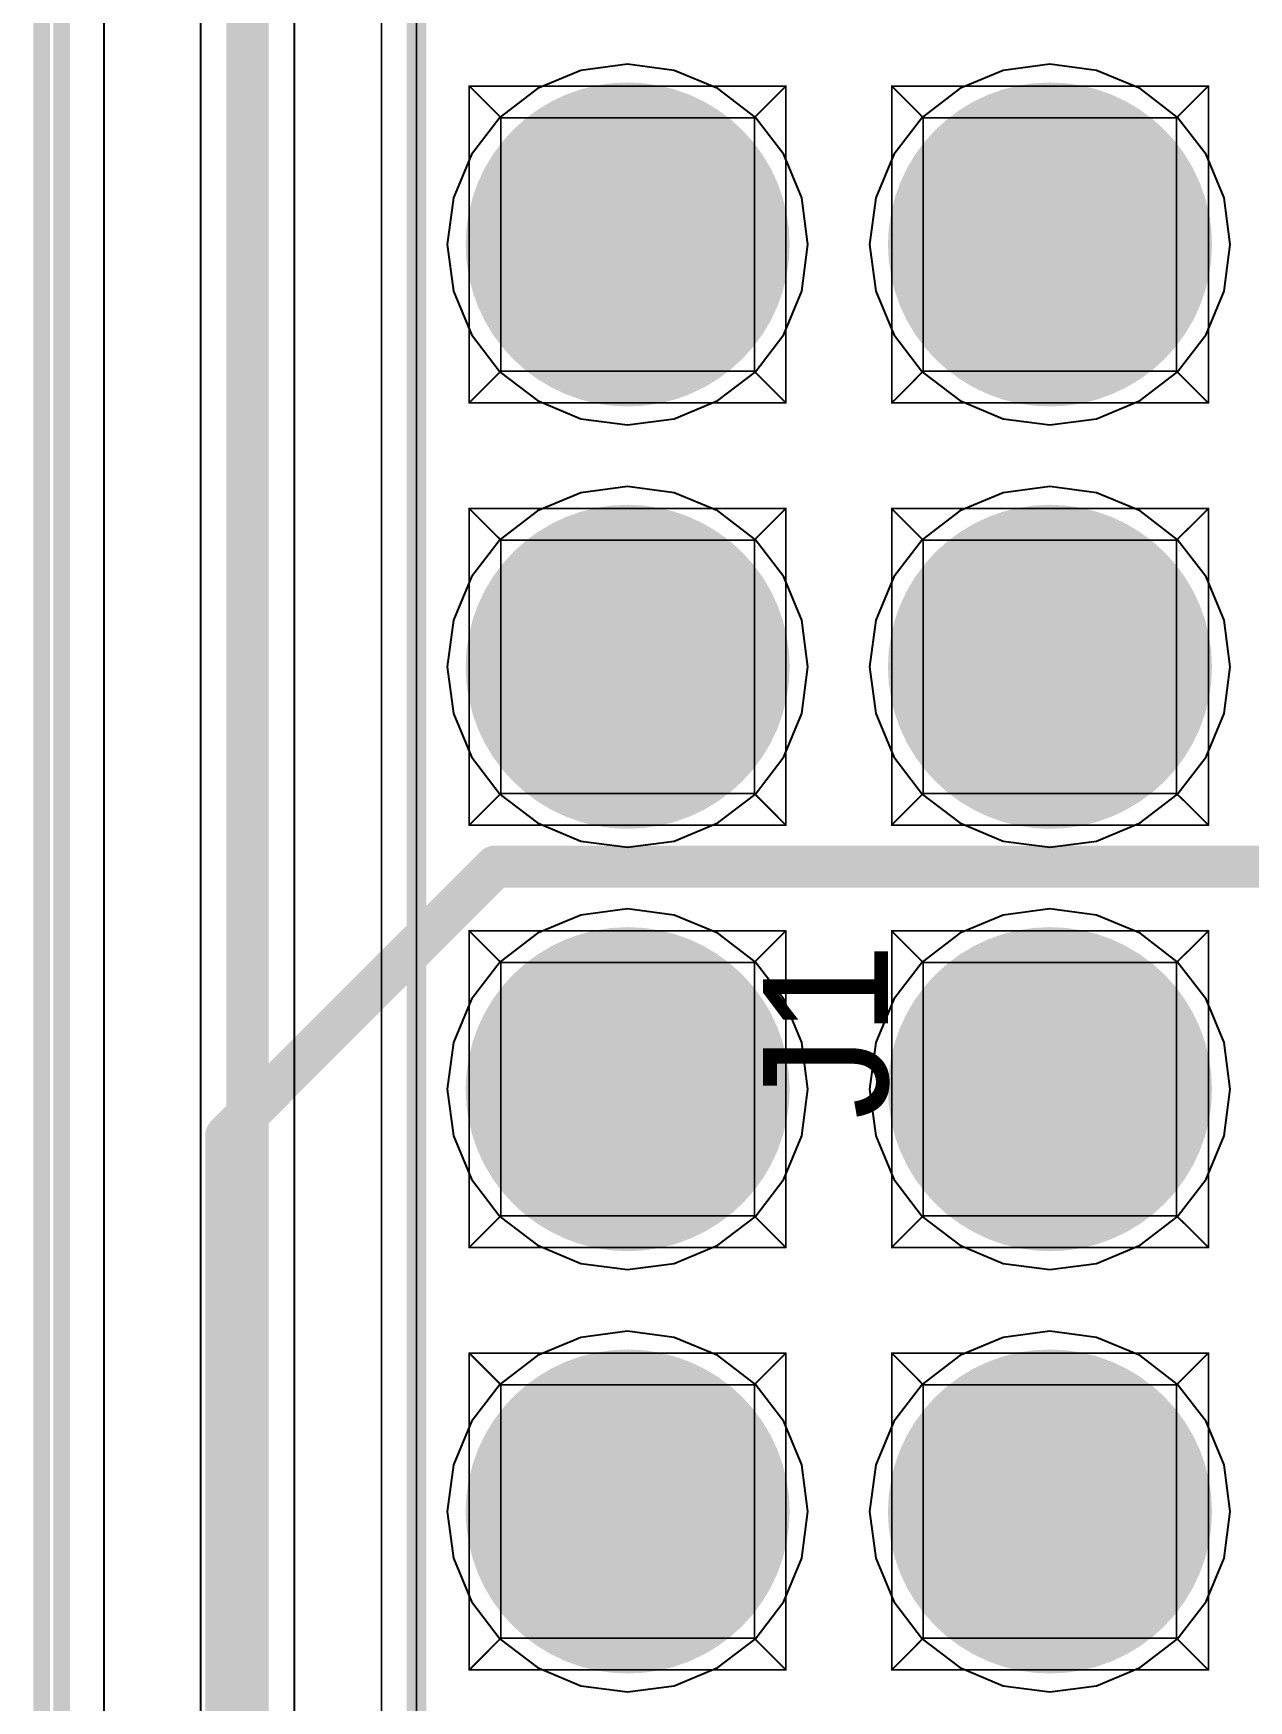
# Model space of a CAD drawing. Header units: millimetres. Extents: x 307 to 423, y 231 to 400.
# Drawn here: x 338.73 to 346.04, y 290.57 to 300.6 of the extents above; entities that cross this region are included whole.
import ezdxf

# ---------------------------------------------------------------- set-up
doc = ezdxf.new("R2010")
doc.units = ezdxf.units.MM
for name, color, linetype in [('BottomLayer', 5, 'Continuous'), ('BottomSolder', 6, 'Continuous'), ('Mechanical1', 6, 'Continuous'), ('Mechanical14', 56, 'Continuous'), ('Mechanical16', 56, 'Continuous'), ('MidLayer1', 16, 'Continuous'), ('MidLayer2', 76, 'Continuous'), ('MultiLayer', 9, 'Continuous'), ('PadHoleLayer', 156, 'Continuous'), ('TopLayer', 1, 'Continuous'), ('TopOverlay', 2, 'Continuous'), ('TopSolder', 216, 'Continuous')]:
    doc.layers.add(name, color=color, linetype=linetype)

# ---------------------------------------------------------------- blocks, each defined once
blk = doc.blocks.new('CON_SAMTEC_TSW_135_07_X_D_468')
at = {"layer": 'BottomLayer', "const_width": 0.925}
for points in [[(-10.622, 1.27, 1), (-9.698, 1.27, 1)], [(-8.082, 1.27, 1), (-7.158, 1.27, 1)], [(-5.542, 1.27, 1), (-4.618, 1.27, 1)], [(-3.002, 1.27, 1), (-2.078, 1.27, 1)], [(-10.622, -1.27, 1), (-9.698, -1.27, 1)], [(-8.082, -1.27, 1), (-7.158, -1.27, 1)], [(-5.542, -1.27, 1), (-4.618, -1.27, 1)], [(-3.002, -1.27, 1), (-2.078, -1.27, 1)]]:
    blk.add_lwpolyline(points, format="xyb", close=True, dxfattribs=at)
at = {"layer": 'BottomSolder', "const_width": 0.975}
for points in [[(-10.647, 1.27, 1), (-9.673, 1.27, 1)], [(-8.107, 1.27, 1), (-7.133, 1.27, 1)], [(-5.567, 1.27, 1), (-4.593, 1.27, 1)], [(-3.027, 1.27, 1), (-2.053, 1.27, 1)], [(-10.647, -1.27, 1), (-9.673, -1.27, 1)], [(-8.107, -1.27, 1), (-7.133, -1.27, 1)], [(-5.567, -1.27, 1), (-4.593, -1.27, 1)], [(-3.027, -1.27, 1), (-2.053, -1.27, 1)]]:
    blk.add_lwpolyline(points, format="xyb", close=True, dxfattribs=at)
at = {"layer": 'Mechanical14', "const_width": 0.01}
for points in [[(-11.113, 0.318), (-11.113, 2.223)], [(-10.922, 2.032), (-11.113, 2.223)], [(-9.207, 2.223), (-11.113, 2.223)], [(-9.398, 2.032), (-9.207, 2.223)], [(-9.207, 0.318), (-9.207, 2.223)], [(-8.572, 0.318), (-8.572, 2.223)], [(-8.382, 2.032), (-8.572, 2.223)], [(-6.668, 2.223), (-8.572, 2.223)], [(-6.858, 2.032), (-6.668, 2.223)], [(-6.668, 0.318), (-6.668, 2.223)], [(-6.032, 0.318), (-6.032, 2.223)], [(-4.128, 2.223), (-6.032, 2.223)], [(-5.842, 2.032), (-6.032, 2.223)], [(-4.318, 2.032), (-4.128, 2.223)], [(-4.128, 0.318), (-4.128, 2.223)], [(-3.493, 0.318), (-3.493, 2.223)], [(-3.302, 2.032), (-3.493, 2.223)], [(-1.587, 2.223), (-3.493, 2.223)], [(-1.778, 2.032), (-1.587, 2.223)], [(-1.587, 0.318), (-1.587, 2.223)], [(-9.398, 2.032), (-10.922, 2.032)], [(-10.922, 0.508), (-10.922, 2.032)], [(-9.398, 0.508), (-9.398, 2.032)], [(-8.382, 0.508), (-8.382, 2.032)], [(-6.858, 2.032), (-8.382, 2.032)], [(-6.858, 0.508), (-6.858, 2.032)], [(-4.318, 2.032), (-5.842, 2.032)], [(-5.842, 0.508), (-5.842, 2.032)], [(-4.318, 0.508), (-4.318, 2.032)], [(-3.302, 0.508), (-3.302, 2.032)], [(-1.778, 2.032), (-3.302, 2.032)], [(-1.778, 0.508), (-1.778, 2.032)], [(-11.113, 0.318), (-10.922, 0.508)], [(-9.398, 0.508), (-10.922, 0.508)], [(-9.207, 0.318), (-9.398, 0.508)], [(-8.572, 0.318), (-8.382, 0.508)], [(-6.858, 0.508), (-8.382, 0.508)], [(-6.668, 0.318), (-6.858, 0.508)], [(-6.032, 0.318), (-5.842, 0.508)], [(-4.318, 0.508), (-5.842, 0.508)], [(-4.128, 0.318), (-4.318, 0.508)], [(-3.493, 0.318), (-3.302, 0.508)], [(-1.778, 0.508), (-3.302, 0.508)], [(-1.587, 0.318), (-1.778, 0.508)], [(-9.207, 0.318), (-11.113, 0.318)], [(-6.668, 0.318), (-8.572, 0.318)], [(-4.128, 0.318), (-6.032, 0.318)], [(-1.587, 0.318), (-3.493, 0.318)], [(-11.113, -2.223), (-11.113, -0.318)], [(-10.922, -0.508), (-11.113, -0.318)], [(-9.207, -0.318), (-11.113, -0.318)], [(-9.398, -0.508), (-9.207, -0.318)], [(-9.207, -2.223), (-9.207, -0.318)], [(-8.572, -2.223), (-8.572, -0.318)], [(-8.382, -0.508), (-8.572, -0.318)], [(-6.668, -0.318), (-8.572, -0.318)], [(-6.858, -0.508), (-6.668, -0.318)], [(-6.668, -2.223), (-6.668, -0.318)], [(-6.032, -2.223), (-6.032, -0.318)], [(-5.842, -0.508), (-6.032, -0.318)], [(-4.128, -0.318), (-6.032, -0.318)], [(-4.318, -0.508), (-4.128, -0.318)], [(-4.128, -2.223), (-4.128, -0.318)], [(-3.493, -2.223), (-3.493, -0.318)], [(-3.302, -0.508), (-3.493, -0.318)], [(-1.587, -0.318), (-3.493, -0.318)], [(-1.778, -0.508), (-1.587, -0.318)], [(-1.587, -2.223), (-1.587, -0.318)], [(-10.922, -2.032), (-10.922, -0.508)], [(-9.398, -0.508), (-10.922, -0.508)], [(-9.398, -2.032), (-9.398, -0.508)], [(-8.382, -2.032), (-8.382, -0.508)], [(-6.858, -0.508), (-8.382, -0.508)], [(-6.858, -2.032), (-6.858, -0.508)], [(-4.318, -0.508), (-5.842, -0.508)], [(-5.842, -2.032), (-5.842, -0.508)], [(-4.318, -2.032), (-4.318, -0.508)], [(-3.302, -2.032), (-3.302, -0.508)], [(-1.778, -0.508), (-3.302, -0.508)], [(-1.778, -2.032), (-1.778, -0.508)], [(-11.113, -2.223), (-10.922, -2.032)], [(-9.398, -2.032), (-10.922, -2.032)], [(-9.207, -2.223), (-9.398, -2.032)], [(-8.572, -2.223), (-8.382, -2.032)], [(-6.858, -2.032), (-8.382, -2.032)], [(-6.668, -2.223), (-6.858, -2.032)], [(-6.032, -2.223), (-5.842, -2.032)], [(-4.318, -2.032), (-5.842, -2.032)], [(-4.128, -2.223), (-4.318, -2.032)], [(-3.493, -2.223), (-3.302, -2.032)], [(-1.778, -2.032), (-3.302, -2.032)], [(-1.587, -2.223), (-1.778, -2.032)], [(-9.207, -2.223), (-11.113, -2.223)], [(-6.668, -2.223), (-8.572, -2.223)], [(-4.128, -2.223), (-6.032, -2.223)], [(-1.587, -2.223), (-3.493, -2.223)], [(44.45, -2.54), (-44.45, -2.54)]]:
    blk.add_lwpolyline(points, dxfattribs=at)
at = {"layer": 'Mechanical14', "const_width": 0.005}
for points in [[(-11.115, 2.223, 1), (-11.11, 2.223, 1)], [(-11.115, 2.223, 1), (-11.11, 2.223, 1)], [(-11.115, 2.223, 1), (-11.11, 2.223, 1)], [(-9.21, 2.223, 1), (-9.205, 2.223, 1)], [(-9.21, 2.223, 1), (-9.205, 2.223, 1)], [(-9.21, 2.223, 1), (-9.205, 2.223, 1)], [(-8.575, 2.223, 1), (-8.57, 2.223, 1)], [(-8.575, 2.223, 1), (-8.57, 2.223, 1)], [(-8.575, 2.223, 1), (-8.57, 2.223, 1)], [(-6.67, 2.223, 1), (-6.665, 2.223, 1)], [(-6.67, 2.223, 1), (-6.665, 2.223, 1)], [(-6.67, 2.223, 1), (-6.665, 2.223, 1)], [(-6.035, 2.223, 1), (-6.03, 2.223, 1)], [(-6.035, 2.223, 1), (-6.03, 2.223, 1)], [(-6.035, 2.223, 1), (-6.03, 2.223, 1)], [(-4.13, 2.223, 1), (-4.125, 2.223, 1)], [(-4.13, 2.223, 1), (-4.125, 2.223, 1)], [(-4.13, 2.223, 1), (-4.125, 2.223, 1)], [(-3.495, 2.223, 1), (-3.49, 2.223, 1)], [(-3.495, 2.223, 1), (-3.49, 2.223, 1)], [(-3.495, 2.223, 1), (-3.49, 2.223, 1)], [(-1.59, 2.223, 1), (-1.585, 2.223, 1)], [(-1.59, 2.223, 1), (-1.585, 2.223, 1)], [(-1.59, 2.223, 1), (-1.585, 2.223, 1)], [(-10.924, 2.032, 1), (-10.92, 2.032, 1)], [(-10.924, 2.032, 1), (-10.92, 2.032, 1)], [(-10.924, 2.032, 1), (-10.92, 2.032, 1)], [(-9.4, 2.032, 1), (-9.396, 2.032, 1)], [(-9.4, 2.032, 1), (-9.396, 2.032, 1)], [(-9.4, 2.032, 1), (-9.396, 2.032, 1)], [(-8.384, 2.032, 1), (-8.38, 2.032, 1)], [(-8.384, 2.032, 1), (-8.38, 2.032, 1)], [(-8.384, 2.032, 1), (-8.38, 2.032, 1)], [(-6.86, 2.032, 1), (-6.856, 2.032, 1)], [(-6.86, 2.032, 1), (-6.856, 2.032, 1)], [(-6.86, 2.032, 1), (-6.856, 2.032, 1)], [(-5.844, 2.032, 1), (-5.84, 2.032, 1)], [(-5.844, 2.032, 1), (-5.84, 2.032, 1)], [(-5.844, 2.032, 1), (-5.84, 2.032, 1)], [(-4.32, 2.032, 1), (-4.316, 2.032, 1)], [(-4.32, 2.032, 1), (-4.316, 2.032, 1)], [(-4.32, 2.032, 1), (-4.316, 2.032, 1)], [(-3.304, 2.032, 1), (-3.3, 2.032, 1)], [(-3.304, 2.032, 1), (-3.3, 2.032, 1)], [(-3.304, 2.032, 1), (-3.3, 2.032, 1)], [(-1.78, 2.032, 1), (-1.776, 2.032, 1)], [(-1.78, 2.032, 1), (-1.776, 2.032, 1)], [(-1.78, 2.032, 1), (-1.776, 2.032, 1)], [(-10.924, 0.508, 1), (-10.92, 0.508, 1)], [(-10.924, 0.508, 1), (-10.92, 0.508, 1)], [(-10.924, 0.508, 1), (-10.92, 0.508, 1)], [(-9.4, 0.508, 1), (-9.396, 0.508, 1)], [(-9.4, 0.508, 1), (-9.396, 0.508, 1)], [(-9.4, 0.508, 1), (-9.396, 0.508, 1)], [(-8.384, 0.508, 1), (-8.38, 0.508, 1)], [(-8.384, 0.508, 1), (-8.38, 0.508, 1)], [(-8.384, 0.508, 1), (-8.38, 0.508, 1)], [(-6.86, 0.508, 1), (-6.856, 0.508, 1)], [(-6.86, 0.508, 1), (-6.856, 0.508, 1)], [(-6.86, 0.508, 1), (-6.856, 0.508, 1)], [(-5.844, 0.508, 1), (-5.84, 0.508, 1)], [(-5.844, 0.508, 1), (-5.84, 0.508, 1)], [(-5.844, 0.508, 1), (-5.84, 0.508, 1)], [(-4.32, 0.508, 1), (-4.316, 0.508, 1)], [(-4.32, 0.508, 1), (-4.316, 0.508, 1)], [(-4.32, 0.508, 1), (-4.316, 0.508, 1)], [(-3.304, 0.508, 1), (-3.3, 0.508, 1)], [(-3.304, 0.508, 1), (-3.3, 0.508, 1)], [(-3.304, 0.508, 1), (-3.3, 0.508, 1)], [(-1.78, 0.508, 1), (-1.776, 0.508, 1)], [(-1.78, 0.508, 1), (-1.776, 0.508, 1)], [(-1.78, 0.508, 1), (-1.776, 0.508, 1)], [(-11.115, 0.318, 1), (-11.11, 0.318, 1)], [(-11.115, 0.318, 1), (-11.11, 0.318, 1)], [(-11.115, 0.318, 1), (-11.11, 0.318, 1)], [(-9.21, 0.318, 1), (-9.205, 0.318, 1)], [(-9.21, 0.318, 1), (-9.205, 0.318, 1)], [(-9.21, 0.318, 1), (-9.205, 0.318, 1)], [(-8.575, 0.318, 1), (-8.57, 0.318, 1)], [(-8.575, 0.318, 1), (-8.57, 0.318, 1)], [(-8.575, 0.318, 1), (-8.57, 0.318, 1)], [(-6.67, 0.318, 1), (-6.665, 0.318, 1)], [(-6.67, 0.318, 1), (-6.665, 0.318, 1)], [(-6.67, 0.318, 1), (-6.665, 0.318, 1)], [(-6.035, 0.318, 1), (-6.03, 0.318, 1)], [(-6.035, 0.318, 1), (-6.03, 0.318, 1)], [(-6.035, 0.318, 1), (-6.03, 0.318, 1)], [(-4.13, 0.318, 1), (-4.125, 0.318, 1)], [(-4.13, 0.318, 1), (-4.125, 0.318, 1)], [(-4.13, 0.318, 1), (-4.125, 0.318, 1)], [(-3.495, 0.318, 1), (-3.49, 0.318, 1)], [(-3.495, 0.318, 1), (-3.49, 0.318, 1)], [(-3.495, 0.318, 1), (-3.49, 0.318, 1)], [(-1.59, 0.318, 1), (-1.585, 0.318, 1)], [(-1.59, 0.318, 1), (-1.585, 0.318, 1)], [(-1.59, 0.318, 1), (-1.585, 0.318, 1)], [(-11.115, -0.318, 1), (-11.11, -0.318, 1)], [(-11.115, -0.318, 1), (-11.11, -0.318, 1)], [(-11.115, -0.318, 1), (-11.11, -0.318, 1)], [(-9.21, -0.318, 1), (-9.205, -0.318, 1)], [(-9.21, -0.318, 1), (-9.205, -0.318, 1)], [(-9.21, -0.318, 1), (-9.205, -0.318, 1)], [(-8.575, -0.318, 1), (-8.57, -0.318, 1)], [(-8.575, -0.318, 1), (-8.57, -0.318, 1)], [(-8.575, -0.318, 1), (-8.57, -0.318, 1)], [(-6.67, -0.318, 1), (-6.665, -0.318, 1)], [(-6.67, -0.318, 1), (-6.665, -0.318, 1)], [(-6.67, -0.318, 1), (-6.665, -0.318, 1)], [(-6.035, -0.318, 1), (-6.03, -0.318, 1)], [(-6.035, -0.318, 1), (-6.03, -0.318, 1)], [(-6.035, -0.318, 1), (-6.03, -0.318, 1)], [(-4.13, -0.318, 1), (-4.125, -0.318, 1)], [(-4.13, -0.318, 1), (-4.125, -0.318, 1)], [(-4.13, -0.318, 1), (-4.125, -0.318, 1)], [(-3.495, -0.318, 1), (-3.49, -0.318, 1)], [(-3.495, -0.318, 1), (-3.49, -0.318, 1)], [(-3.495, -0.318, 1), (-3.49, -0.318, 1)], [(-1.59, -0.318, 1), (-1.585, -0.318, 1)], [(-1.59, -0.318, 1), (-1.585, -0.318, 1)], [(-1.59, -0.318, 1), (-1.585, -0.318, 1)], [(-10.924, -0.508, 1), (-10.92, -0.508, 1)], [(-10.924, -0.508, 1), (-10.92, -0.508, 1)], [(-10.924, -0.508, 1), (-10.92, -0.508, 1)], [(-9.4, -0.508, 1), (-9.396, -0.508, 1)], [(-9.4, -0.508, 1), (-9.396, -0.508, 1)], [(-9.4, -0.508, 1), (-9.396, -0.508, 1)], [(-8.384, -0.508, 1), (-8.38, -0.508, 1)], [(-8.384, -0.508, 1), (-8.38, -0.508, 1)], [(-8.384, -0.508, 1), (-8.38, -0.508, 1)], [(-6.86, -0.508, 1), (-6.856, -0.508, 1)], [(-6.86, -0.508, 1), (-6.856, -0.508, 1)], [(-6.86, -0.508, 1), (-6.856, -0.508, 1)], [(-5.844, -0.508, 1), (-5.84, -0.508, 1)], [(-5.844, -0.508, 1), (-5.84, -0.508, 1)], [(-5.844, -0.508, 1), (-5.84, -0.508, 1)], [(-4.32, -0.508, 1), (-4.316, -0.508, 1)], [(-4.32, -0.508, 1), (-4.316, -0.508, 1)], [(-4.32, -0.508, 1), (-4.316, -0.508, 1)], [(-3.304, -0.508, 1), (-3.3, -0.508, 1)], [(-3.304, -0.508, 1), (-3.3, -0.508, 1)], [(-3.304, -0.508, 1), (-3.3, -0.508, 1)], [(-1.78, -0.508, 1), (-1.776, -0.508, 1)], [(-1.78, -0.508, 1), (-1.776, -0.508, 1)], [(-1.78, -0.508, 1), (-1.776, -0.508, 1)], [(-10.924, -2.032, 1), (-10.92, -2.032, 1)], [(-10.924, -2.032, 1), (-10.92, -2.032, 1)], [(-10.924, -2.032, 1), (-10.92, -2.032, 1)], [(-9.4, -2.032, 1), (-9.396, -2.032, 1)], [(-9.4, -2.032, 1), (-9.396, -2.032, 1)], [(-9.4, -2.032, 1), (-9.396, -2.032, 1)], [(-8.384, -2.032, 1), (-8.38, -2.032, 1)], [(-8.384, -2.032, 1), (-8.38, -2.032, 1)], [(-8.384, -2.032, 1), (-8.38, -2.032, 1)], [(-6.86, -2.032, 1), (-6.856, -2.032, 1)], [(-6.86, -2.032, 1), (-6.856, -2.032, 1)], [(-6.86, -2.032, 1), (-6.856, -2.032, 1)], [(-5.844, -2.032, 1), (-5.84, -2.032, 1)], [(-5.844, -2.032, 1), (-5.84, -2.032, 1)], [(-5.844, -2.032, 1), (-5.84, -2.032, 1)], [(-4.32, -2.032, 1), (-4.316, -2.032, 1)], [(-4.32, -2.032, 1), (-4.316, -2.032, 1)], [(-4.32, -2.032, 1), (-4.316, -2.032, 1)], [(-3.304, -2.032, 1), (-3.3, -2.032, 1)], [(-3.304, -2.032, 1), (-3.3, -2.032, 1)], [(-3.304, -2.032, 1), (-3.3, -2.032, 1)], [(-1.78, -2.032, 1), (-1.776, -2.032, 1)], [(-1.78, -2.032, 1), (-1.776, -2.032, 1)], [(-1.78, -2.032, 1), (-1.776, -2.032, 1)], [(-11.115, -2.223, 1), (-11.11, -2.223, 1)], [(-11.115, -2.223, 1), (-11.11, -2.223, 1)], [(-11.115, -2.223, 1), (-11.11, -2.223, 1)], [(-9.21, -2.223, 1), (-9.205, -2.223, 1)], [(-9.21, -2.223, 1), (-9.205, -2.223, 1)], [(-9.21, -2.223, 1), (-9.205, -2.223, 1)], [(-8.575, -2.223, 1), (-8.57, -2.223, 1)], [(-8.575, -2.223, 1), (-8.57, -2.223, 1)], [(-8.575, -2.223, 1), (-8.57, -2.223, 1)], [(-6.67, -2.223, 1), (-6.665, -2.223, 1)], [(-6.67, -2.223, 1), (-6.665, -2.223, 1)], [(-6.67, -2.223, 1), (-6.665, -2.223, 1)], [(-6.035, -2.223, 1), (-6.03, -2.223, 1)], [(-6.035, -2.223, 1), (-6.03, -2.223, 1)], [(-6.035, -2.223, 1), (-6.03, -2.223, 1)], [(-4.13, -2.223, 1), (-4.125, -2.223, 1)], [(-4.13, -2.223, 1), (-4.125, -2.223, 1)], [(-4.13, -2.223, 1), (-4.125, -2.223, 1)], [(-3.495, -2.223, 1), (-3.49, -2.223, 1)], [(-3.495, -2.223, 1), (-3.49, -2.223, 1)], [(-3.495, -2.223, 1), (-3.49, -2.223, 1)], [(-1.59, -2.223, 1), (-1.585, -2.223, 1)], [(-1.59, -2.223, 1), (-1.585, -2.223, 1)], [(-1.59, -2.223, 1), (-1.585, -2.223, 1)]]:
    blk.add_lwpolyline(points, format="xyb", close=True, dxfattribs=at)
at = {"layer": 'Mechanical16', "const_width": 0.01}
blk.add_lwpolyline([(44.67, -2.75), (-44.67, -2.75)], dxfattribs=at)
at = {"layer": 'MidLayer1', "const_width": 0.925}
for points in [[(-10.622, 1.27, 1), (-9.698, 1.27, 1)], [(-8.082, 1.27, 1), (-7.158, 1.27, 1)], [(-5.542, 1.27, 1), (-4.618, 1.27, 1)], [(-3.002, 1.27, 1), (-2.078, 1.27, 1)], [(-10.622, -1.27, 1), (-9.698, -1.27, 1)], [(-8.082, -1.27, 1), (-7.158, -1.27, 1)], [(-5.542, -1.27, 1), (-4.618, -1.27, 1)], [(-3.002, -1.27, 1), (-2.078, -1.27, 1)]]:
    blk.add_lwpolyline(points, format="xyb", close=True, dxfattribs=at)
at = {"layer": 'MidLayer2', "const_width": 0.925}
for points in [[(-10.622, 1.27, 1), (-9.698, 1.27, 1)], [(-8.082, 1.27, 1), (-7.158, 1.27, 1)], [(-5.542, 1.27, 1), (-4.618, 1.27, 1)], [(-3.002, 1.27, 1), (-2.078, 1.27, 1)], [(-10.622, -1.27, 1), (-9.698, -1.27, 1)], [(-8.082, -1.27, 1), (-7.158, -1.27, 1)], [(-5.542, -1.27, 1), (-4.618, -1.27, 1)], [(-3.002, -1.27, 1), (-2.078, -1.27, 1)]]:
    blk.add_lwpolyline(points, format="xyb", close=True, dxfattribs=at)
at = {"layer": 'MultiLayer', "const_width": 0.925}
for points in [[(-10.622, 1.27, 1), (-9.698, 1.27, 1)], [(-8.082, 1.27, 1), (-7.158, 1.27, 1)], [(-5.542, 1.27, 1), (-4.618, 1.27, 1)], [(-3.002, 1.27, 1), (-2.078, 1.27, 1)], [(-10.622, -1.27, 1), (-9.698, -1.27, 1)], [(-8.082, -1.27, 1), (-7.158, -1.27, 1)], [(-5.542, -1.27, 1), (-4.618, -1.27, 1)], [(-3.002, -1.27, 1), (-2.078, -1.27, 1)]]:
    blk.add_lwpolyline(points, format="xyb", close=True, dxfattribs=at)
at = {"layer": 'PadHoleLayer', "const_width": 0.5}
for points in [[(-10.41, 1.27, 1), (-9.91, 1.27, 1)], [(-7.87, 1.27, 1), (-7.37, 1.27, 1)], [(-5.33, 1.27, 1), (-4.83, 1.27, 1)], [(-2.79, 1.27, 1), (-2.29, 1.27, 1)], [(-10.41, -1.27, 1), (-9.91, -1.27, 1)], [(-7.87, -1.27, 1), (-7.37, -1.27, 1)], [(-5.33, -1.27, 1), (-4.83, -1.27, 1)], [(-2.79, -1.27, 1), (-2.29, -1.27, 1)]]:
    blk.add_lwpolyline(points, format="xyb", close=True, dxfattribs=at)
at = {"layer": 'TopLayer', "const_width": 0.925}
for points in [[(-10.622, 1.27, 1), (-9.698, 1.27, 1)], [(-8.082, 1.27, 1), (-7.158, 1.27, 1)], [(-5.542, 1.27, 1), (-4.618, 1.27, 1)], [(-3.002, 1.27, 1), (-2.078, 1.27, 1)], [(-10.622, -1.27, 1), (-9.698, -1.27, 1)], [(-8.082, -1.27, 1), (-7.158, -1.27, 1)], [(-5.542, -1.27, 1), (-4.618, -1.27, 1)], [(-3.002, -1.27, 1), (-2.078, -1.27, 1)]]:
    blk.add_lwpolyline(points, format="xyb", close=True, dxfattribs=at)
at = {"layer": 'TopOverlay', "const_width": 0.12}
blk.add_lwpolyline([(44.45, -2.54), (-44.45, -2.54)], dxfattribs=at)
at = {"layer": 'TopSolder', "const_width": 0.975}
for points in [[(-10.647, 1.27, 1), (-9.673, 1.27, 1)], [(-8.107, 1.27, 1), (-7.133, 1.27, 1)], [(-5.567, 1.27, 1), (-4.593, 1.27, 1)], [(-3.027, 1.27, 1), (-2.053, 1.27, 1)], [(-10.647, -1.27, 1), (-9.673, -1.27, 1)], [(-8.107, -1.27, 1), (-7.133, -1.27, 1)], [(-5.567, -1.27, 1), (-4.593, -1.27, 1)], [(-3.027, -1.27, 1), (-2.053, -1.27, 1)]]:
    blk.add_lwpolyline(points, format="xyb", close=True, dxfattribs=at)
at = {"layer": 'Mechanical14'}
blk.add_text('J1', height=0.75, rotation=-180, dxfattribs=at).set_placement((-4.899, 0.295))

msp = doc.modelspace()

# ---------------------------------------------------------------- linework, layer by layer
at = {"layer": 'BottomLayer'}
for p, q in [((339.155, 232.696), (339.155, 362.036)), ((342.023, 300.374), (341.761, 300.266)), ((342.304, 300.411), (342.023, 300.374)), ((342.584, 300.374), (342.304, 300.411)), ((342.846, 300.266), (342.584, 300.374)), ((344.563, 300.374), (344.301, 300.266)), ((344.844, 300.411), (344.563, 300.374)), ((345.124, 300.374), (344.844, 300.411)), ((345.386, 300.266), (345.124, 300.374)), ((341.761, 300.266), (341.537, 300.093)), ((343.07, 300.093), (342.846, 300.266)), ((344.301, 300.266), (344.077, 300.093)), ((345.61, 300.093), (345.386, 300.266)), ((341.537, 300.093), (341.365, 299.869)), ((343.243, 299.869), (343.07, 300.093)), ((344.077, 300.093), (343.905, 299.869)), ((345.783, 299.869), (345.61, 300.093)), ((341.365, 299.869), (341.256, 299.607)), ((343.351, 299.607), (343.243, 299.869)), ((343.905, 299.869), (343.796, 299.607)), ((345.891, 299.607), (345.783, 299.869)), ((341.256, 299.607), (341.219, 299.327)), ((343.388, 299.327), (343.351, 299.607)), ((343.796, 299.607), (343.759, 299.327)), ((345.928, 299.327), (345.891, 299.607)), ((341.219, 299.327), (341.256, 299.046)), ((343.351, 299.046), (343.388, 299.327)), ((343.759, 299.327), (343.796, 299.046)), ((345.891, 299.046), (345.928, 299.327)), ((341.256, 299.046), (341.365, 298.785)), ((343.243, 298.785), (343.351, 299.046)), ((343.796, 299.046), (343.905, 298.785)), ((345.783, 298.785), (345.891, 299.046)), ((341.365, 298.785), (341.537, 298.56)), ((343.07, 298.56), (343.243, 298.785)), ((343.905, 298.785), (344.077, 298.56)), ((345.61, 298.56), (345.783, 298.785)), ((341.537, 298.56), (341.761, 298.388)), ((342.846, 298.388), (343.07, 298.56)), ((344.077, 298.56), (344.301, 298.388)), ((345.386, 298.388), (345.61, 298.56)), ((341.761, 298.388), (342.023, 298.279)), ((342.584, 298.279), (342.846, 298.388)), ((344.301, 298.388), (344.563, 298.279)), ((345.124, 298.279), (345.386, 298.388)), ((342.023, 298.279), (342.304, 298.243)), ((342.304, 298.243), (342.584, 298.279)), ((344.563, 298.279), (344.844, 298.243)), ((344.844, 298.243), (345.124, 298.279)), ((342.023, 297.834), (341.761, 297.726)), ((342.304, 297.871), (342.023, 297.834)), ((342.584, 297.834), (342.304, 297.871)), ((342.846, 297.726), (342.584, 297.834)), ((344.563, 297.834), (344.301, 297.726)), ((344.844, 297.871), (344.563, 297.834)), ((345.124, 297.834), (344.844, 297.871)), ((345.386, 297.726), (345.124, 297.834)), ((341.761, 297.726), (341.537, 297.553)), ((343.07, 297.553), (342.846, 297.726)), ((344.301, 297.726), (344.077, 297.553)), ((345.61, 297.553), (345.386, 297.726)), ((341.537, 297.553), (341.365, 297.329)), ((343.243, 297.329), (343.07, 297.553)), ((344.077, 297.553), (343.905, 297.329)), ((345.783, 297.329), (345.61, 297.553)), ((341.365, 297.329), (341.256, 297.067)), ((343.351, 297.067), (343.243, 297.329)), ((343.905, 297.329), (343.796, 297.067)), ((345.891, 297.067), (345.783, 297.329)), ((341.256, 297.067), (341.219, 296.787)), ((343.388, 296.787), (343.351, 297.067)), ((343.796, 297.067), (343.759, 296.787)), ((345.928, 296.787), (345.891, 297.067)), ((341.219, 296.787), (341.256, 296.506)), ((343.351, 296.506), (343.388, 296.787)), ((343.759, 296.787), (343.796, 296.506)), ((345.891, 296.506), (345.928, 296.787)), ((341.256, 296.506), (341.365, 296.245)), ((343.243, 296.245), (343.351, 296.506)), ((343.796, 296.506), (343.905, 296.245)), ((345.783, 296.245), (345.891, 296.506)), ((341.365, 296.245), (341.537, 296.02)), ((343.07, 296.02), (343.243, 296.245)), ((343.905, 296.245), (344.077, 296.02)), ((345.61, 296.02), (345.783, 296.245)), ((341.537, 296.02), (341.761, 295.848)), ((342.846, 295.848), (343.07, 296.02)), ((344.077, 296.02), (344.301, 295.848)), ((345.386, 295.848), (345.61, 296.02)), ((341.761, 295.848), (342.023, 295.739)), ((342.584, 295.739), (342.846, 295.848)), ((344.301, 295.848), (344.563, 295.739)), ((345.124, 295.739), (345.386, 295.848)), ((342.023, 295.739), (342.304, 295.703)), ((342.304, 295.703), (342.584, 295.739)), ((344.563, 295.739), (344.844, 295.703)), ((344.844, 295.703), (345.124, 295.739)), ((342.304, 295.331), (342.023, 295.294)), ((342.584, 295.294), (342.304, 295.331)), ((344.844, 295.331), (344.563, 295.294)), ((345.124, 295.294), (344.844, 295.331)), ((342.023, 295.294), (341.761, 295.186)), ((342.846, 295.186), (342.584, 295.294)), ((344.563, 295.294), (344.301, 295.186)), ((345.386, 295.186), (345.124, 295.294)), ((341.761, 295.186), (341.537, 295.013)), ((343.07, 295.013), (342.846, 295.186)), ((344.301, 295.186), (344.077, 295.013)), ((345.61, 295.013), (345.386, 295.186)), ((341.537, 295.013), (341.365, 294.789)), ((343.243, 294.789), (343.07, 295.013)), ((344.077, 295.013), (343.905, 294.789)), ((345.783, 294.789), (345.61, 295.013)), ((341.365, 294.789), (341.256, 294.527)), ((343.351, 294.527), (343.243, 294.789)), ((343.905, 294.789), (343.796, 294.527)), ((345.891, 294.527), (345.783, 294.789)), ((341.256, 294.527), (341.219, 294.247)), ((343.388, 294.247), (343.351, 294.527)), ((343.796, 294.527), (343.759, 294.247)), ((345.928, 294.247), (345.891, 294.527)), ((341.219, 294.247), (341.256, 293.966)), ((343.351, 293.966), (343.388, 294.247)), ((343.759, 294.247), (343.796, 293.966)), ((345.891, 293.966), (345.928, 294.247)), ((341.256, 293.966), (341.365, 293.705)), ((343.243, 293.705), (343.351, 293.966)), ((343.796, 293.966), (343.905, 293.705)), ((345.783, 293.705), (345.891, 293.966)), ((341.365, 293.705), (341.537, 293.48)), ((343.07, 293.48), (343.243, 293.705)), ((343.905, 293.705), (344.077, 293.48)), ((345.61, 293.48), (345.783, 293.705)), ((341.537, 293.48), (341.761, 293.308)), ((342.846, 293.308), (343.07, 293.48)), ((344.077, 293.48), (344.301, 293.308)), ((345.386, 293.308), (345.61, 293.48)), ((341.761, 293.308), (342.023, 293.199)), ((342.584, 293.199), (342.846, 293.308)), ((344.301, 293.308), (344.563, 293.199)), ((345.124, 293.199), (345.386, 293.308)), ((342.023, 293.199), (342.304, 293.163)), ((342.304, 293.163), (342.584, 293.199)), ((344.563, 293.199), (344.844, 293.163)), ((344.844, 293.163), (345.124, 293.199)), ((342.023, 292.754), (341.761, 292.646)), ((342.304, 292.791), (342.023, 292.754)), ((342.584, 292.754), (342.304, 292.791)), ((342.846, 292.646), (342.584, 292.754)), ((344.563, 292.754), (344.301, 292.646)), ((344.844, 292.791), (344.563, 292.754)), ((345.124, 292.754), (344.844, 292.791)), ((345.386, 292.646), (345.124, 292.754)), ((341.761, 292.646), (341.537, 292.473)), ((343.07, 292.473), (342.846, 292.646)), ((344.301, 292.646), (344.077, 292.473)), ((345.61, 292.473), (345.386, 292.646)), ((341.537, 292.473), (341.365, 292.249)), ((343.243, 292.249), (343.07, 292.473)), ((344.077, 292.473), (343.905, 292.249)), ((345.783, 292.249), (345.61, 292.473)), ((341.365, 292.249), (341.256, 291.987)), ((343.351, 291.987), (343.243, 292.249)), ((343.905, 292.249), (343.796, 291.987)), ((345.891, 291.987), (345.783, 292.249)), ((341.256, 291.987), (341.219, 291.707)), ((343.388, 291.707), (343.351, 291.987)), ((343.796, 291.987), (343.759, 291.707)), ((345.928, 291.707), (345.891, 291.987)), ((341.219, 291.707), (341.256, 291.426)), ((343.351, 291.426), (343.388, 291.707)), ((343.759, 291.707), (343.796, 291.426)), ((345.891, 291.426), (345.928, 291.707)), ((341.256, 291.426), (341.365, 291.165)), ((343.243, 291.165), (343.351, 291.426)), ((343.796, 291.426), (343.905, 291.165)), ((345.783, 291.165), (345.891, 291.426)), ((341.365, 291.165), (341.537, 290.94)), ((343.07, 290.94), (343.243, 291.165)), ((343.905, 291.165), (344.077, 290.94)), ((345.61, 290.94), (345.783, 291.165)), ((341.537, 290.94), (341.761, 290.768)), ((342.846, 290.768), (343.07, 290.94)), ((344.077, 290.94), (344.301, 290.768)), ((345.386, 290.768), (345.61, 290.94)), ((341.761, 290.768), (342.023, 290.659)), ((342.584, 290.659), (342.846, 290.768)), ((344.301, 290.768), (344.563, 290.659)), ((345.124, 290.659), (345.386, 290.768)), ((342.023, 290.659), (342.304, 290.623)), ((342.304, 290.623), (342.584, 290.659)), ((344.563, 290.659), (344.844, 290.623)), ((344.844, 290.623), (345.124, 290.659))]:
    msp.add_line(p, q, dxfattribs=at)
at = {"layer": 'Mechanical1', "const_width": 0.1}
for points in [[(338.78, 232.747), (338.78, 362.087)], [(338.9, 232.696), (338.9, 362.036)]]:
    msp.add_lwpolyline(points, dxfattribs=at)
at = {"layer": 'MidLayer1'}
for p, q in [((339.155, 232.696), (339.155, 362.036)), ((342.023, 300.374), (341.761, 300.266)), ((342.304, 300.411), (342.023, 300.374)), ((342.584, 300.374), (342.304, 300.411)), ((342.846, 300.266), (342.584, 300.374)), ((344.563, 300.374), (344.301, 300.266)), ((344.844, 300.411), (344.563, 300.374)), ((345.124, 300.374), (344.844, 300.411)), ((345.386, 300.266), (345.124, 300.374)), ((341.761, 300.266), (341.537, 300.093)), ((343.07, 300.093), (342.846, 300.266)), ((344.301, 300.266), (344.077, 300.093)), ((345.61, 300.093), (345.386, 300.266)), ((341.537, 300.093), (341.365, 299.869)), ((343.243, 299.869), (343.07, 300.093)), ((344.077, 300.093), (343.905, 299.869)), ((345.783, 299.869), (345.61, 300.093)), ((341.365, 299.869), (341.256, 299.607)), ((343.351, 299.607), (343.243, 299.869)), ((343.905, 299.869), (343.796, 299.607)), ((345.891, 299.607), (345.783, 299.869)), ((341.256, 299.607), (341.219, 299.327)), ((343.388, 299.327), (343.351, 299.607)), ((343.796, 299.607), (343.759, 299.327)), ((345.928, 299.327), (345.891, 299.607)), ((341.219, 299.327), (341.256, 299.046)), ((343.351, 299.046), (343.388, 299.327)), ((343.759, 299.327), (343.796, 299.046)), ((345.891, 299.046), (345.928, 299.327)), ((341.256, 299.046), (341.365, 298.785)), ((343.243, 298.785), (343.351, 299.046)), ((343.796, 299.046), (343.905, 298.785)), ((345.783, 298.785), (345.891, 299.046)), ((341.365, 298.785), (341.537, 298.56)), ((343.07, 298.56), (343.243, 298.785)), ((343.905, 298.785), (344.077, 298.56)), ((345.61, 298.56), (345.783, 298.785)), ((341.537, 298.56), (341.761, 298.388)), ((342.846, 298.388), (343.07, 298.56)), ((344.077, 298.56), (344.301, 298.388)), ((345.386, 298.388), (345.61, 298.56)), ((341.761, 298.388), (342.023, 298.279)), ((342.584, 298.279), (342.846, 298.388)), ((344.301, 298.388), (344.563, 298.279)), ((345.124, 298.279), (345.386, 298.388)), ((342.023, 298.279), (342.304, 298.243)), ((342.304, 298.243), (342.584, 298.279)), ((344.563, 298.279), (344.844, 298.243)), ((344.844, 298.243), (345.124, 298.279)), ((342.023, 297.834), (341.761, 297.726)), ((342.304, 297.871), (342.023, 297.834)), ((342.584, 297.834), (342.304, 297.871)), ((342.846, 297.726), (342.584, 297.834)), ((344.563, 297.834), (344.301, 297.726)), ((344.844, 297.871), (344.563, 297.834)), ((345.124, 297.834), (344.844, 297.871)), ((345.386, 297.726), (345.124, 297.834)), ((341.761, 297.726), (341.537, 297.553)), ((343.07, 297.553), (342.846, 297.726)), ((344.301, 297.726), (344.077, 297.553)), ((345.61, 297.553), (345.386, 297.726)), ((341.537, 297.553), (341.365, 297.329)), ((343.243, 297.329), (343.07, 297.553)), ((344.077, 297.553), (343.905, 297.329)), ((345.783, 297.329), (345.61, 297.553)), ((341.365, 297.329), (341.256, 297.067)), ((343.351, 297.067), (343.243, 297.329)), ((343.905, 297.329), (343.796, 297.067)), ((345.891, 297.067), (345.783, 297.329)), ((341.256, 297.067), (341.219, 296.787)), ((343.388, 296.787), (343.351, 297.067)), ((343.796, 297.067), (343.759, 296.787)), ((345.928, 296.787), (345.891, 297.067)), ((341.219, 296.787), (341.256, 296.506)), ((343.351, 296.506), (343.388, 296.787)), ((343.759, 296.787), (343.796, 296.506)), ((345.891, 296.506), (345.928, 296.787)), ((341.256, 296.506), (341.365, 296.245)), ((343.243, 296.245), (343.351, 296.506)), ((343.796, 296.506), (343.905, 296.245)), ((345.783, 296.245), (345.891, 296.506)), ((341.365, 296.245), (341.537, 296.02)), ((343.07, 296.02), (343.243, 296.245)), ((343.905, 296.245), (344.077, 296.02)), ((345.61, 296.02), (345.783, 296.245)), ((341.537, 296.02), (341.761, 295.848)), ((342.846, 295.848), (343.07, 296.02)), ((344.077, 296.02), (344.301, 295.848)), ((345.386, 295.848), (345.61, 296.02)), ((341.761, 295.848), (342.023, 295.739)), ((342.584, 295.739), (342.846, 295.848)), ((344.301, 295.848), (344.563, 295.739)), ((345.124, 295.739), (345.386, 295.848)), ((342.023, 295.739), (342.304, 295.703)), ((342.304, 295.703), (342.584, 295.739)), ((344.563, 295.739), (344.844, 295.703)), ((344.844, 295.703), (345.124, 295.739)), ((342.304, 295.331), (342.023, 295.294)), ((342.584, 295.294), (342.304, 295.331)), ((344.844, 295.331), (344.563, 295.294)), ((345.124, 295.294), (344.844, 295.331)), ((342.023, 295.294), (341.761, 295.186)), ((342.846, 295.186), (342.584, 295.294)), ((344.563, 295.294), (344.301, 295.186)), ((345.386, 295.186), (345.124, 295.294)), ((341.761, 295.186), (341.537, 295.013)), ((343.07, 295.013), (342.846, 295.186)), ((344.301, 295.186), (344.077, 295.013)), ((345.61, 295.013), (345.386, 295.186)), ((341.537, 295.013), (341.365, 294.789)), ((343.243, 294.789), (343.07, 295.013)), ((344.077, 295.013), (343.905, 294.789)), ((345.783, 294.789), (345.61, 295.013)), ((341.365, 294.789), (341.256, 294.527)), ((343.351, 294.527), (343.243, 294.789)), ((343.905, 294.789), (343.796, 294.527)), ((345.891, 294.527), (345.783, 294.789)), ((341.256, 294.527), (341.219, 294.247)), ((343.388, 294.247), (343.351, 294.527)), ((343.796, 294.527), (343.759, 294.247)), ((345.928, 294.247), (345.891, 294.527)), ((341.219, 294.247), (341.256, 293.966)), ((343.351, 293.966), (343.388, 294.247)), ((343.759, 294.247), (343.796, 293.966)), ((345.891, 293.966), (345.928, 294.247)), ((341.256, 293.966), (341.365, 293.705)), ((343.243, 293.705), (343.351, 293.966)), ((343.796, 293.966), (343.905, 293.705)), ((345.783, 293.705), (345.891, 293.966)), ((341.365, 293.705), (341.537, 293.48)), ((343.07, 293.48), (343.243, 293.705)), ((343.905, 293.705), (344.077, 293.48)), ((345.61, 293.48), (345.783, 293.705)), ((341.537, 293.48), (341.761, 293.308)), ((342.846, 293.308), (343.07, 293.48)), ((344.077, 293.48), (344.301, 293.308)), ((345.386, 293.308), (345.61, 293.48)), ((341.761, 293.308), (342.023, 293.199)), ((342.584, 293.199), (342.846, 293.308)), ((344.301, 293.308), (344.563, 293.199)), ((345.124, 293.199), (345.386, 293.308)), ((342.023, 293.199), (342.304, 293.163)), ((342.304, 293.163), (342.584, 293.199)), ((344.563, 293.199), (344.844, 293.163)), ((344.844, 293.163), (345.124, 293.199)), ((342.023, 292.754), (341.761, 292.646)), ((342.304, 292.791), (342.023, 292.754)), ((342.584, 292.754), (342.304, 292.791)), ((342.846, 292.646), (342.584, 292.754)), ((344.563, 292.754), (344.301, 292.646)), ((344.844, 292.791), (344.563, 292.754)), ((345.124, 292.754), (344.844, 292.791)), ((345.386, 292.646), (345.124, 292.754)), ((341.761, 292.646), (341.537, 292.473)), ((343.07, 292.473), (342.846, 292.646)), ((344.301, 292.646), (344.077, 292.473)), ((345.61, 292.473), (345.386, 292.646)), ((341.537, 292.473), (341.365, 292.249)), ((343.243, 292.249), (343.07, 292.473)), ((344.077, 292.473), (343.905, 292.249)), ((345.783, 292.249), (345.61, 292.473)), ((341.365, 292.249), (341.256, 291.987)), ((343.351, 291.987), (343.243, 292.249)), ((343.905, 292.249), (343.796, 291.987)), ((345.891, 291.987), (345.783, 292.249)), ((341.256, 291.987), (341.219, 291.707)), ((343.388, 291.707), (343.351, 291.987)), ((343.796, 291.987), (343.759, 291.707)), ((345.928, 291.707), (345.891, 291.987)), ((341.219, 291.707), (341.256, 291.426)), ((343.351, 291.426), (343.388, 291.707)), ((343.759, 291.707), (343.796, 291.426)), ((345.891, 291.426), (345.928, 291.707)), ((341.256, 291.426), (341.365, 291.165)), ((343.243, 291.165), (343.351, 291.426)), ((343.796, 291.426), (343.905, 291.165)), ((345.783, 291.165), (345.891, 291.426)), ((341.365, 291.165), (341.537, 290.94)), ((343.07, 290.94), (343.243, 291.165)), ((343.905, 291.165), (344.077, 290.94)), ((345.61, 290.94), (345.783, 291.165)), ((341.537, 290.94), (341.761, 290.768)), ((342.846, 290.768), (343.07, 290.94)), ((344.077, 290.94), (344.301, 290.768)), ((345.386, 290.768), (345.61, 290.94)), ((341.761, 290.768), (342.023, 290.659)), ((342.584, 290.659), (342.846, 290.768)), ((344.301, 290.768), (344.563, 290.659)), ((345.124, 290.659), (345.386, 290.768)), ((342.023, 290.659), (342.304, 290.623)), ((342.304, 290.623), (342.584, 290.659)), ((344.563, 290.659), (344.844, 290.623)), ((344.844, 290.623), (345.124, 290.659))]:
    msp.add_line(p, q, dxfattribs=at)
at = {"layer": 'MidLayer2', "const_width": 0.254}
for points in [[(339.891, 293.967), (341.508, 295.585)], [(341.508, 295.585), (350.147, 295.585)], [(339.891, 271.514), (339.891, 293.967)]]:
    msp.add_lwpolyline(points, dxfattribs=at)
at = {"layer": 'MidLayer2', "const_width": 0.127}
for points in [[(341.444, 295.585, 1), (341.571, 295.585, 1)], [(341.444, 295.585, 1), (341.571, 295.585, 1)], [(339.827, 293.967, 1), (339.954, 293.967, 1)], [(339.827, 293.967, 1), (339.954, 293.967, 1)]]:
    msp.add_lwpolyline(points, format="xyb", close=True, dxfattribs=at)
at = {"layer": 'TopLayer'}
for p, q in [((339.155, 232.696), (339.155, 362.036)), ((339.735, 305.967), (339.735, 244.209)), ((340.3, 244.326), (340.3, 305.85)), ((342.023, 300.374), (341.761, 300.266)), ((342.304, 300.411), (342.023, 300.374)), ((342.584, 300.374), (342.304, 300.411)), ((342.846, 300.266), (342.584, 300.374)), ((344.563, 300.374), (344.301, 300.266)), ((344.844, 300.411), (344.563, 300.374)), ((345.124, 300.374), (344.844, 300.411)), ((345.386, 300.266), (345.124, 300.374)), ((341.761, 300.266), (341.537, 300.093)), ((343.07, 300.093), (342.846, 300.266)), ((344.301, 300.266), (344.077, 300.093)), ((345.61, 300.093), (345.386, 300.266)), ((341.537, 300.093), (341.365, 299.869)), ((343.243, 299.869), (343.07, 300.093)), ((344.077, 300.093), (343.905, 299.869)), ((345.783, 299.869), (345.61, 300.093)), ((341.365, 299.869), (341.256, 299.607)), ((343.351, 299.607), (343.243, 299.869)), ((343.905, 299.869), (343.796, 299.607)), ((345.891, 299.607), (345.783, 299.869)), ((341.256, 299.607), (341.219, 299.327)), ((343.388, 299.327), (343.351, 299.607)), ((343.796, 299.607), (343.759, 299.327)), ((345.928, 299.327), (345.891, 299.607)), ((341.219, 299.327), (341.256, 299.046)), ((343.351, 299.046), (343.388, 299.327)), ((343.759, 299.327), (343.796, 299.046)), ((345.891, 299.046), (345.928, 299.327)), ((341.256, 299.046), (341.365, 298.785)), ((343.243, 298.785), (343.351, 299.046)), ((343.796, 299.046), (343.905, 298.785)), ((345.783, 298.785), (345.891, 299.046)), ((341.365, 298.785), (341.537, 298.56)), ((343.07, 298.56), (343.243, 298.785)), ((343.905, 298.785), (344.077, 298.56)), ((345.61, 298.56), (345.783, 298.785)), ((341.537, 298.56), (341.761, 298.388)), ((342.846, 298.388), (343.07, 298.56)), ((344.077, 298.56), (344.301, 298.388)), ((345.386, 298.388), (345.61, 298.56)), ((341.761, 298.388), (342.023, 298.279)), ((342.584, 298.279), (342.846, 298.388)), ((344.301, 298.388), (344.563, 298.279)), ((345.124, 298.279), (345.386, 298.388)), ((342.023, 298.279), (342.304, 298.243)), ((342.304, 298.243), (342.584, 298.279)), ((344.563, 298.279), (344.844, 298.243)), ((344.844, 298.243), (345.124, 298.279)), ((342.023, 297.834), (341.761, 297.726)), ((342.304, 297.871), (342.023, 297.834)), ((342.584, 297.834), (342.304, 297.871)), ((342.846, 297.726), (342.584, 297.834)), ((344.563, 297.834), (344.301, 297.726)), ((344.844, 297.871), (344.563, 297.834)), ((345.124, 297.834), (344.844, 297.871)), ((345.386, 297.726), (345.124, 297.834)), ((341.761, 297.726), (341.537, 297.553)), ((343.07, 297.553), (342.846, 297.726)), ((344.301, 297.726), (344.077, 297.553)), ((345.61, 297.553), (345.386, 297.726)), ((341.537, 297.553), (341.365, 297.329)), ((343.243, 297.329), (343.07, 297.553)), ((344.077, 297.553), (343.905, 297.329)), ((345.783, 297.329), (345.61, 297.553)), ((341.365, 297.329), (341.256, 297.067)), ((343.351, 297.067), (343.243, 297.329)), ((343.905, 297.329), (343.796, 297.067)), ((345.891, 297.067), (345.783, 297.329)), ((341.256, 297.067), (341.219, 296.787)), ((343.388, 296.787), (343.351, 297.067)), ((343.796, 297.067), (343.759, 296.787)), ((345.928, 296.787), (345.891, 297.067)), ((341.219, 296.787), (341.256, 296.506)), ((343.351, 296.506), (343.388, 296.787)), ((343.759, 296.787), (343.796, 296.506)), ((345.891, 296.506), (345.928, 296.787)), ((341.256, 296.506), (341.365, 296.245)), ((343.243, 296.245), (343.351, 296.506)), ((343.796, 296.506), (343.905, 296.245)), ((345.783, 296.245), (345.891, 296.506)), ((341.365, 296.245), (341.537, 296.02)), ((343.07, 296.02), (343.243, 296.245)), ((343.905, 296.245), (344.077, 296.02)), ((345.61, 296.02), (345.783, 296.245)), ((341.537, 296.02), (341.761, 295.848)), ((342.846, 295.848), (343.07, 296.02)), ((344.077, 296.02), (344.301, 295.848)), ((345.386, 295.848), (345.61, 296.02)), ((341.761, 295.848), (342.023, 295.739)), ((342.584, 295.739), (342.846, 295.848)), ((344.301, 295.848), (344.563, 295.739)), ((345.124, 295.739), (345.386, 295.848)), ((342.023, 295.739), (342.304, 295.703)), ((342.304, 295.703), (342.584, 295.739)), ((344.563, 295.739), (344.844, 295.703)), ((344.844, 295.703), (345.124, 295.739)), ((342.304, 295.331), (342.023, 295.294)), ((342.584, 295.294), (342.304, 295.331)), ((344.844, 295.331), (344.563, 295.294)), ((345.124, 295.294), (344.844, 295.331)), ((342.023, 295.294), (341.761, 295.186)), ((342.846, 295.186), (342.584, 295.294)), ((344.563, 295.294), (344.301, 295.186)), ((345.386, 295.186), (345.124, 295.294)), ((341.761, 295.186), (341.537, 295.013)), ((343.07, 295.013), (342.846, 295.186)), ((344.301, 295.186), (344.077, 295.013)), ((345.61, 295.013), (345.386, 295.186)), ((341.537, 295.013), (341.365, 294.789)), ((343.243, 294.789), (343.07, 295.013)), ((344.077, 295.013), (343.905, 294.789)), ((345.783, 294.789), (345.61, 295.013)), ((341.365, 294.789), (341.256, 294.527)), ((343.351, 294.527), (343.243, 294.789)), ((343.905, 294.789), (343.796, 294.527)), ((345.891, 294.527), (345.783, 294.789)), ((341.256, 294.527), (341.219, 294.247)), ((343.388, 294.247), (343.351, 294.527)), ((343.796, 294.527), (343.759, 294.247)), ((345.928, 294.247), (345.891, 294.527)), ((341.219, 294.247), (341.256, 293.966)), ((343.351, 293.966), (343.388, 294.247)), ((343.759, 294.247), (343.796, 293.966)), ((345.891, 293.966), (345.928, 294.247)), ((341.256, 293.966), (341.365, 293.705)), ((343.243, 293.705), (343.351, 293.966)), ((343.796, 293.966), (343.905, 293.705)), ((345.783, 293.705), (345.891, 293.966)), ((341.365, 293.705), (341.537, 293.48)), ((343.07, 293.48), (343.243, 293.705)), ((343.905, 293.705), (344.077, 293.48)), ((345.61, 293.48), (345.783, 293.705)), ((341.537, 293.48), (341.761, 293.308)), ((342.846, 293.308), (343.07, 293.48)), ((344.077, 293.48), (344.301, 293.308)), ((345.386, 293.308), (345.61, 293.48)), ((341.761, 293.308), (342.023, 293.199)), ((342.584, 293.199), (342.846, 293.308)), ((344.301, 293.308), (344.563, 293.199)), ((345.124, 293.199), (345.386, 293.308)), ((342.023, 293.199), (342.304, 293.163)), ((342.304, 293.163), (342.584, 293.199)), ((344.563, 293.199), (344.844, 293.163)), ((344.844, 293.163), (345.124, 293.199)), ((342.023, 292.754), (341.761, 292.646)), ((342.304, 292.791), (342.023, 292.754)), ((342.584, 292.754), (342.304, 292.791)), ((342.846, 292.646), (342.584, 292.754)), ((344.563, 292.754), (344.301, 292.646)), ((344.844, 292.791), (344.563, 292.754)), ((345.124, 292.754), (344.844, 292.791)), ((345.386, 292.646), (345.124, 292.754)), ((341.761, 292.646), (341.537, 292.473)), ((343.07, 292.473), (342.846, 292.646)), ((344.301, 292.646), (344.077, 292.473)), ((345.61, 292.473), (345.386, 292.646)), ((341.537, 292.473), (341.365, 292.249)), ((343.243, 292.249), (343.07, 292.473)), ((344.077, 292.473), (343.905, 292.249)), ((345.783, 292.249), (345.61, 292.473)), ((341.365, 292.249), (341.256, 291.987)), ((343.351, 291.987), (343.243, 292.249)), ((343.905, 292.249), (343.796, 291.987)), ((345.891, 291.987), (345.783, 292.249)), ((341.256, 291.987), (341.219, 291.707)), ((343.388, 291.707), (343.351, 291.987)), ((343.796, 291.987), (343.759, 291.707)), ((345.928, 291.707), (345.891, 291.987)), ((341.219, 291.707), (341.256, 291.426)), ((343.351, 291.426), (343.388, 291.707)), ((343.759, 291.707), (343.796, 291.426)), ((345.891, 291.426), (345.928, 291.707)), ((341.256, 291.426), (341.365, 291.165)), ((343.243, 291.165), (343.351, 291.426)), ((343.796, 291.426), (343.905, 291.165)), ((345.783, 291.165), (345.891, 291.426)), ((341.365, 291.165), (341.537, 290.94)), ((343.07, 290.94), (343.243, 291.165)), ((343.905, 291.165), (344.077, 290.94)), ((345.61, 290.94), (345.783, 291.165)), ((341.537, 290.94), (341.761, 290.768)), ((342.846, 290.768), (343.07, 290.94)), ((344.077, 290.94), (344.301, 290.768)), ((345.386, 290.768), (345.61, 290.94)), ((341.761, 290.768), (342.023, 290.659)), ((342.584, 290.659), (342.846, 290.768)), ((344.301, 290.768), (344.563, 290.659)), ((345.124, 290.659), (345.386, 290.768)), ((342.023, 290.659), (342.304, 290.623)), ((342.304, 290.623), (342.584, 290.659)), ((344.563, 290.659), (344.844, 290.623)), ((344.844, 290.623), (345.124, 290.659))]:
    msp.add_line(p, q, dxfattribs=at)
at = {"layer": 'TopLayer', "const_width": 0.254}
msp.add_lwpolyline([(340.018, 305.967), (340.018, 244.209)], dxfattribs=at)

# ---------------------------------------------------------------- block references
at = {"rotation": 270}
msp.add_blockref('CON_SAMTEC_TSW_135_07_X_D_468', (343.574, 289.167), dxfattribs=at)

doc.saveas('drawing.dxf')
